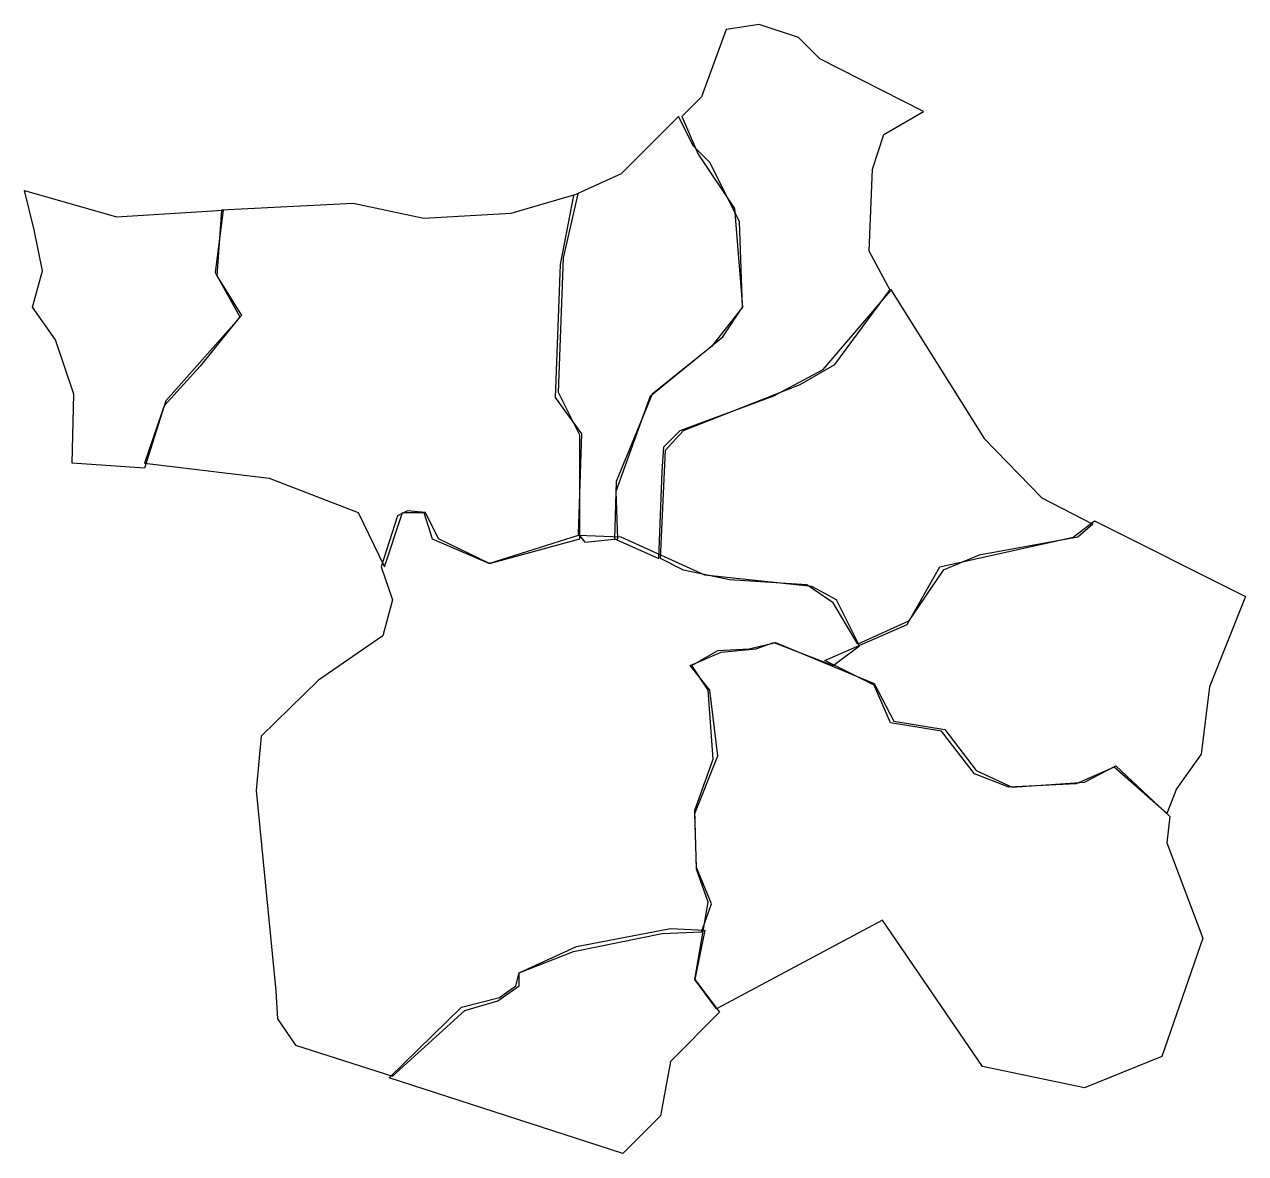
# Model space of a CAD drawing. Extents: x -182 to 419, y 133 to 688.
import ezdxf

# ---------------------------------------------------------------- set-up
doc = ezdxf.new("R2010")
doc.units = 0
doc.layers.add('Layer_1', color=7, linetype='CONTINUOUS')

msp = doc.modelspace()

# ---------------------------------------------------------------- linework, layer by layer
at = {"layer": 'Layer_1', "color": 7}
for points in [[(108.288352, 434.769652), (130.107648, 425.072188), (131.723888, 467.90266), (132.532016, 480.024492), (140.613232, 488.105708), (186.676192, 505.076276), (210.919848, 518.006228), (244.052856, 556.796084), (233.547272, 576.191012), (235.163512, 616.597116), (240.820368, 633.567676), (260.215296, 644.881388), (209.303608, 670.741292), (198.798024, 681.246876), (179.403096, 687.711852), (163.240648, 685.287484), (151.118824, 652.154484), (141.42136, 642.45702), (149.502576, 623.870212), (167.281264, 597.202188), (171.321872, 548.71486), (155.967552, 529.319932), (126.87516, 505.884396), (109.096472, 463.053924), (108.288352, 434.769652)], [(139.805112, 642.45702), (111.52084, 614.172748), (88.085304, 603.667164), (81.620328, 569.726036), (79.195959, 504.268148), (92.125912, 486.489468), (90.509672, 437.19402), (93.74216, 433.153412), (109.9046, 434.769652), (109.096472, 458.205196), (126.06704, 505.076276), (161.624408, 534.168668), (171.321872, 548.71486), (169.705624, 590.737212), (155.159432, 619.829604), (147.078208, 627.91082), (139.805112, 642.45702)], [(-181.827456, 606.091524), (-136.572624, 593.161572), (-84.044688, 596.39406), (-88.085304, 565.685428), (-75.963471, 543.866132), (-95.3584, 519.622468), (-113.137088, 500.22754), (-122.834552, 469.5189), (-158.39192, 471.943268), (-157.5838, 505.884396), (-166.473136, 532.55242), (-177.786848, 548.71486), (-172.938112, 566.493548), (-176.978728, 586.696596), (-181.827456, 606.091524)], [(-122.834552, 471.943268), (-61.417274, 464.670172), (-17.778685, 447.699612), (-4.848732, 421.03158), (4.04061, 447.699612), (14.546197, 447.699612), (18.586807, 434.769652), (46.871078, 422.647828), (91.317792, 434.769652), (91.317792, 485.681348), (80.8122, 506.692516), (83.236568, 572.958524), (90.509672, 604.475284), (57.376665, 594.77782), (14.546197, 592.353452), (-20.203051, 599.626548), (-84.852816, 596.39406), (-87.277176, 564.06918), (-75.15535, 544.674252), (-112.32896, 502.651908), (-122.834552, 471.943268)], [(130.915768, 425.072188), (133.340136, 478.408244), (142.22948, 488.105708), (199.606144, 510.733124), (216.576704, 520.430588), (244.052856, 557.604204), (290.115808, 484.0651), (318.40008, 454.972708), (343.451864, 442.042756), (336.178768, 435.57778), (287.691448, 426.688436), (269.91276, 419.41534), (252.9422, 394.363556), (227.890416, 383.049844), (215.768584, 403.2529), (202.838632, 412.142236), (164.856896, 414.566604), (142.22948, 419.41534), (130.915768, 425.072188)], [(-0.808122, 170.513748), (34.749247, 202.838628), (50.911688, 207.687364), (61.417274, 214.96046), (61.417274, 221.425436), (88.085304, 231.931028), (131.723888, 240.820364), (151.118824, 241.628492), (155.967552, 255.366564), (148.694456, 273.145252), (147.886336, 299.813276), (159.20004, 328.097548), (155.159432, 360.422428), (145.461968, 372.54426), (160.816288, 379.009236), (177.786848, 380.625476), (186.676192, 383.857964), (215.768584, 372.54426), (228.698536, 382.241724), (217.384824, 404.86914), (205.263, 411.334116), (152.735064, 416.990972), (111.52084, 435.57778), (90.509672, 436.3859), (46.871078, 422.647828), (21.819295, 434.769652), (15.354318, 447.699612), (6.464976, 448.507732), (1.616244, 446.083364), (-6.464976, 421.03158), (-0.808122, 404.86914), (-5.656854, 387.090452), (-37.173614, 365.271164), (-65.457885, 337.795012), (-67.882251, 311.126988), (-58.184786, 212.536092), (-57.376665, 198.79802), (-48.487322, 185.868068), (-0.808122, 170.513748)], [(344.259984, 443.658996), (418.607216, 406.485388), (400.828528, 362.038676), (396.78792, 328.905668), (384.666088, 311.935108), (379.81736, 299.813276), (353.957448, 322.440692), (335.370648, 314.359476), (302.23764, 312.743228), (285.26708, 319.208204), (269.10464, 340.21938), (244.052856, 344.259988), (235.971632, 362.846796), (211.727976, 374.968628), (252.134072, 392.747308), (268.29652, 421.03158), (333.7544, 435.57778), (344.259984, 443.658996)], [(187.484312, 383.857964), (235.971632, 363.654916), (245.669096, 345.068108), (270.72088, 341.0275), (286.0752, 320.824452), (303.853888, 312.743228), (339.411256, 315.167596), (354.765576, 323.248812), (381.4336, 298.197028), (379.81736, 285.267076), (397.59604, 238.396004), (377.392992, 180.211212), (339.411256, 164.856892), (289.307688, 175.362484), (240.012248, 247.28534), (158.39192, 203.646756), (147.886336, 218.192948), (154.351312, 256.174684), (148.694456, 272.337124), (147.886336, 301.429516), (156.775672, 326.4813), (154.351312, 360.422428), (146.270088, 372.54426), (159.20004, 379.817356), (174.55436, 380.625476), (187.484312, 383.857964)], [(152.735064, 242.436612), (147.886336, 218.192948), (160.00816, 202.030508), (135.764504, 177.786852), (130.915768, 151.11882), (112.32896, 132.532012), (-2.424366, 169.705628), (33.133003, 204.454876), (51.71981, 209.303604), (59.80103, 214.96046), (61.417274, 221.425436), (89.701544, 234.355388), (135.764504, 243.244732), (152.735064, 242.436612)]]:
    msp.add_lwpolyline(points, close=True, dxfattribs=at)

doc.saveas('drawing.dxf')
